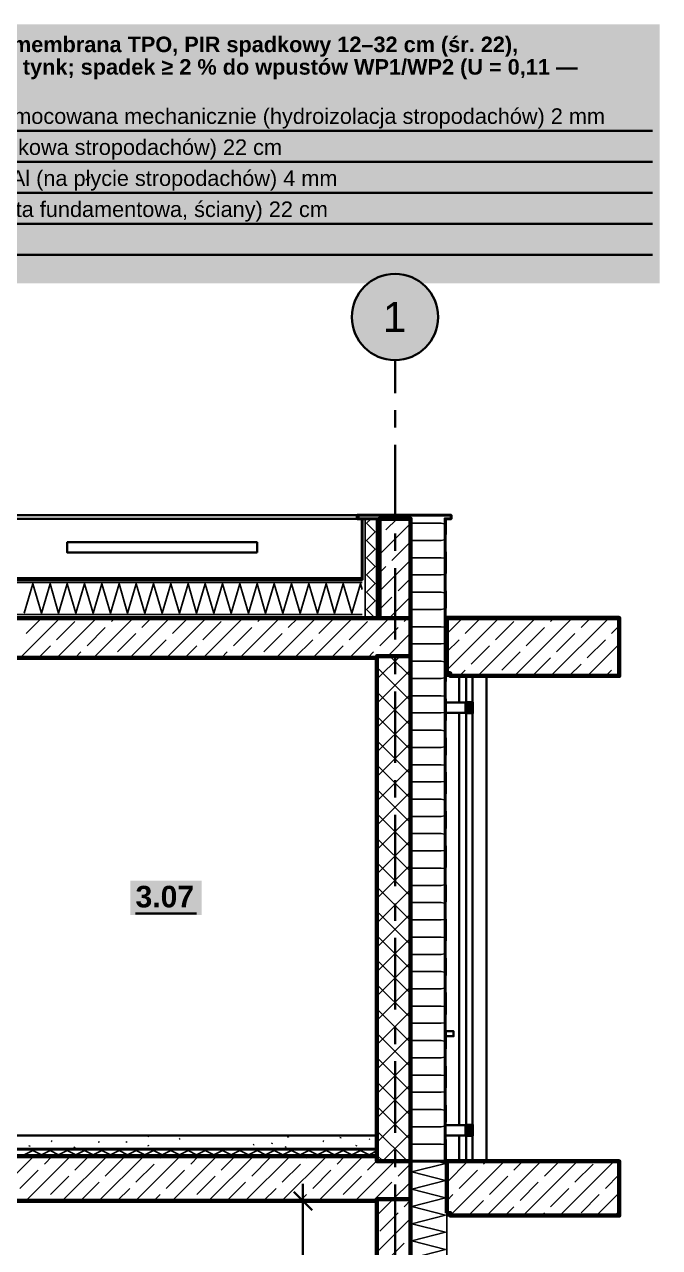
# Model space of a CAD drawing. Header units: metres. Extents: x -12.4 to 53.1, y -2.2 to 12.7.
# Drawn here: x -2.15 to 1.53, y 5.65 to 12.74 of the extents above; entities that cross this region are included whole.
import ezdxf

# ---------------------------------------------------------------- set-up
doc = ezdxf.new("R2010")
doc.units = ezdxf.units.M
for name, pattern in [('HYDRO_OKNA', [4.5, 1.5, -3]), ('KRESKOWA_3_1', [4, 3, -1]), ('PUNKTOWA', [10.5, 8.4, -1.05, 0, -1.05]), ('PUNKTOWA_KROTKA', [6.3, 4.2, -1.05, 0, -1.05])]:
    doc.linetypes.add(name, pattern=pattern)
for name, color, linetype, lineweight in [('A-IZOL-WODNA', 5, 'Continuous', 100), ('A-KRESKOWANIE', 8, 'Continuous', 18), ('A-MASKA', 7, 'Continuous', 18), ('A-OPISY', 2, 'Continuous', 25), ('A-OSIE', 1, 'PUNKTOWA', 25), ('A-POMIESZCZENIA', 2, 'Continuous', 25), ('A-SCIANY-IZOL', 4, 'Continuous', 35), ('A-SCIANY-KONSTR', 7, 'Continuous', 50), ('A-SCIANY-WYK', 8, 'Continuous', 18), ('A-STROPY', 7, 'Continuous', 50), ('A-WARSTWY', 8, 'Continuous', 25), ('A-WIDOK', 7, 'Continuous', 25), ('A-WYMIARY', 1, 'Continuous', 25), ('A-WYPELNIENIA', 9, 'Continuous', 18)]:
    doc.layers.add(name, color=color, linetype=linetype, lineweight=lineweight)
doc.styles.add('PL_ARIAL', font='arial.ttf')
doc.styles.add('PL_ARIAL_B', font='arialbd.ttf')

msp = doc.modelspace()

# ---------------------------------------------------------------- hatches: boundary and pattern name
at = {"layer": 'A-MASKA', "true_color": 0xffffff}
for points in [[(-4.1871, 12.5447), (0.9126, 12.5447), (0.9126, 12.6895), (-4.1871, 12.6895)], [(-4.1871, 12.4142), (1.276, 12.4142), (1.276, 12.559), (-4.1871, 12.559)], [(-4.1871, 12.1287), (1.451, 12.1287), (1.451, 12.2735), (-4.1871, 12.2735)], [(-4.1871, 11.9487), (-0.4949, 11.9487), (-0.4949, 12.0935), (-4.1871, 12.0935)], [(-4.1871, 11.7687), (-0.1678, 11.7687), (-0.1678, 11.9135), (-4.1871, 11.9135)], [(-4.1871, 11.5887), (-0.2305, 11.5887), (-0.2305, 11.7335), (-4.1871, 11.7335)]]:
    msp.add_hatch(color=7, dxfattribs=at).paths.add_polyline_path(points)
at = {"layer": 'A-OPISY', "true_color": 0xffffff}
msp.add_hatch(color=7, dxfattribs=at).paths.add_polyline_path([(-4.2496, 11.241), (1.5335, 11.241), (1.5335, 12.7425), (-4.2496, 12.7425)])
at = {"layer": 'A-OSIE', "true_color": 0xffffff}
msp.add_hatch(color=7, dxfattribs=at).paths.add_polyline_path([(0.25, 11.046), (0.2479, 11.0786), (0.2415, 11.1107), (0.231, 11.1417), (0.2165, 11.171), (0.1983, 11.1982), (0.1768, 11.2228), (0.1522, 11.2443), (0.125, 11.2625), (0.0957, 11.277), (0.0647, 11.2875), (0.0326, 11.2939), (0, 11.296), (-0.0326, 11.2939), (-0.0647, 11.2875), (-0.0957, 11.277), (-0.125, 11.2625), (-0.1522, 11.2443), (-0.1768, 11.2228), (-0.1983, 11.1982), (-0.2165, 11.171), (-0.231, 11.1417), (-0.2415, 11.1107), (-0.2479, 11.0786), (-0.25, 11.046), (-0.2479, 11.0134), (-0.2415, 10.9813), (-0.231, 10.9503), (-0.2165, 10.921), (-0.1983, 10.8938), (-0.1768, 10.8692), (-0.1522, 10.8477), (-0.125, 10.8295), (-0.0957, 10.815), (-0.0647, 10.8045), (-0.0326, 10.7981), (0, 10.796), (0.0326, 10.7981), (0.0647, 10.8045), (0.0957, 10.815), (0.125, 10.8295), (0.1522, 10.8477), (0.1768, 10.8692), (0.1983, 10.8938), (0.2165, 10.921), (0.231, 10.9503), (0.2415, 10.9813), (0.2479, 11.0134)])
at = {"layer": 'A-POMIESZCZENIA', "true_color": 0xffffff}
msp.add_hatch(color=7, dxfattribs=at).paths.add_polyline_path([(-1.5343, 7.5775), (-1.1207, 7.5775), (-1.1207, 7.7775), (-1.5343, 7.7775)])
at = {"layer": 'A-WYPELNIENIA', "true_color": 0x000000}
for points in [[(0.41, 8.75), (0.41, 8.81), (0.45, 8.81), (0.45, 8.75)], [(0.41, 6.3), (0.41, 6.36), (0.45, 6.36), (0.45, 6.3)]]:
    msp.add_hatch(color=7, dxfattribs=at).paths.add_polyline_path(points)

# ---------------------------------------------------------------- linework, layer by layer
at = {"layer": 'A-IZOL-WODNA', "linetype": 'PUNKTOWA_KROTKA', "lineweight": 35, "ltscale": 0.03, "flags": 128}
msp.add_lwpolyline([(0.295, 6.15), (0.295, 9.876)], dxfattribs=at)
at = {"layer": 'A-IZOL-WODNA', "lineweight": 100, "ltscale": 0.05, "true_color": 0x000000}
for points in [[(-7.45, 9.525), (-0.19, 9.525)], [(0.3, 9.301), (1.3, 9.301)], [(0.3, 6.151), (1.3, 6.151)]]:
    msp.add_lwpolyline(points, dxfattribs=at)
at = {"layer": 'A-IZOL-WODNA', "linetype": 'HYDRO_OKNA', "lineweight": 50, "ltscale": 0.05, "true_color": 0xffffff, "flags": 128}
for points in [[(-7.45, 9.525), (-0.19, 9.525)], [(0.3, 9.301), (1.3, 9.301)], [(0.3, 6.151), (1.3, 6.151)]]:
    msp.add_lwpolyline(points, dxfattribs=at)
at = {"layer": 'A-IZOL-WODNA', "linetype": 'KRESKOWA_3_1', "lineweight": 35, "ltscale": 0.05, "flags": 128}
msp.add_lwpolyline([(-7.45, 9.302), (-0.19, 9.302)], dxfattribs=at)
at = {"layer": 'A-KRESKOWANIE', "lineweight": 25, "ltscale": 0.05}
for points in [[(-0.2062, 9.876), (-0.2117, 9.8913), (-0.2117, 9.896)], [(-0.1725, 9.3), (-0.1725, 9.876)], [(-0.115, 9.3), (-0.165, 9.35), (-0.115, 9.4), (-0.165, 9.45), (-0.115, 9.5), (-0.165, 9.55), (-0.115, 9.6), (-0.165, 9.65), (-0.115, 9.7), (-0.165, 9.75), (-0.115, 9.8), (-0.165, 9.85), (-0.139, 9.876)], [(-0.1075, 9.3), (-0.1075, 9.876)], [(-0.053, 9.8111), (0.0119, 9.876)], [(-0.09, 9.6681), (0.09, 9.8481)], [(0.29, 9.8439), (0.2846, 9.847), (0.2675, 9.85), (0.09, 9.85)], [(-0.09, 9.7741), (-0.0884, 9.7758)], [(-0.0177, 9.6343), (0.0884, 9.7404)], [(0.09, 9.75), (0.2675, 9.75), (0.2846, 9.753), (0.29, 9.7561)], [(0.29, 9.6439), (0.2846, 9.647), (0.2675, 9.65), (0.09, 9.65)], [(-0.09, 9.4559), (0.09, 9.6359)], [(-0.09, 9.562), (-0.053, 9.599)], [(-7.45, 9.5065), (-0.19, 9.5065)], [(0.0177, 9.4576), (0.09, 9.5299)], [(0.09, 9.55), (0.2675, 9.55), (0.2846, 9.553), (0.29, 9.5561)], [(-2.15, 9.329), (-2.1, 9.499), (-2.05, 9.329), (-2, 9.499), (-1.95, 9.329), (-1.9, 9.499), (-1.85, 9.329), (-1.8, 9.499), (-1.75, 9.329), (-1.7, 9.499), (-1.65, 9.329), (-1.6, 9.499), (-1.55, 9.329), (-1.5, 9.499), (-1.45, 9.329), (-1.4, 9.499), (-1.35, 9.329), (-1.3, 9.499), (-1.25, 9.329), (-1.2, 9.499), (-1.15, 9.329), (-1.1, 9.499), (-1.05, 9.329), (-1, 9.499), (-0.95, 9.329), (-0.9, 9.499), (-0.85, 9.329), (-0.8, 9.499), (-0.75, 9.329), (-0.7, 9.499), (-0.65, 9.329), (-0.6, 9.499), (-0.55, 9.329), (-0.5, 9.499), (-0.45, 9.329), (-0.4, 9.499), (-0.35, 9.329), (-0.3, 9.499), (-0.25, 9.329), (-0.2, 9.499), (-0.19, 9.465)], [(0.29, 9.4439), (0.2846, 9.447), (0.2675, 9.45), (0.09, 9.45)], [(-0.09, 9.3499), (-0.0177, 9.4222)], [(-0.0338, 9.3), (0.09, 9.4238)], [(-7.45, 9.3215), (-0.19, 9.3215)], [(-2.173, 9.07), (-1.943, 9.3)], [(-2.139, 9.2101), (-2.0491, 9.3)], [(-1.9609, 9.07), (-1.7309, 9.3)], [(-1.7487, 9.07), (-1.5187, 9.3)], [(-1.644, 9.2808), (-1.6248, 9.3)], [(-1.5366, 9.07), (-1.3066, 9.3)], [(-1.4672, 9.2454), (-1.4127, 9.3)], [(-1.3245, 9.07), (-1.0945, 9.3)], [(-1.2905, 9.2101), (-1.2005, 9.3)], [(-1.1123, 9.07), (-0.8823, 9.3)], [(-0.9002, 9.07), (-0.6702, 9.3)], [(-0.7955, 9.2808), (-0.7763, 9.3)], [(-0.6881, 9.07), (-0.4581, 9.3)], [(-0.6187, 9.2454), (-0.5641, 9.3)], [(-0.4759, 9.07), (-0.2459, 9.3)], [(-0.4419, 9.2101), (-0.352, 9.3)], [(-0.2638, 9.07), (-0.0338, 9.3)], [(0.053, 9.2808), (0.0723, 9.3)], [(0.0723, 9.3), (0.09, 9.3177)], [(0.09, 9.35), (0.2675, 9.35), (0.2846, 9.353), (0.29, 9.3561)], [(0.3, 8.9974), (0.6026, 9.3)], [(0.3, 9.2095), (0.3905, 9.3)], [(0.4066, 9.2101), (0.4965, 9.3)], [(0.4797, 8.965), (0.8147, 9.3)], [(0.6919, 8.965), (1.0269, 9.3)], [(0.9016, 9.2808), (0.9208, 9.3)], [(0.904, 8.965), (1.239, 9.3)], [(1.0783, 9.2454), (1.1329, 9.3)], [(-1.9622, 9.1747), (-1.8562, 9.2808)], [(-1.7854, 9.1394), (-1.6794, 9.2454)], [(-1.1137, 9.1747), (-1.0076, 9.2808)], [(-0.9369, 9.1394), (-0.8309, 9.2454)], [(-0.2652, 9.1747), (-0.1591, 9.2808)], [(-0.0884, 9.1394), (0.0177, 9.2454)], [(0.29, 9.2439), (0.2846, 9.247), (0.2675, 9.25), (0.09, 9.25)], [(0.5834, 9.1747), (0.6894, 9.2808)], [(0.7601, 9.1394), (0.8662, 9.2454)], [(1.2551, 9.2101), (1.3, 9.255)], [(-1.6087, 9.104), (-1.5026, 9.2101)], [(-1.4305, 9.07), (-1.3258, 9.1747)], [(-0.7601, 9.104), (-0.6541, 9.2101)], [(-0.582, 9.07), (-0.4773, 9.1747)], [(-0.0417, 9.08), (0.09, 9.2117)], [(0.09, 9.15), (0.2675, 9.15), (0.2846, 9.153), (0.29, 9.1561)], [(0.3, 9.1035), (0.3712, 9.1747)], [(0.9369, 9.104), (1.043, 9.2101)], [(1.1137, 9.0686), (1.2198, 9.1747)], [(-2.0669, 9.07), (-1.9976, 9.1394)], [(-1.8548, 9.07), (-1.8208, 9.104)], [(-1.2184, 9.07), (-1.149, 9.1394)], [(-1.0063, 9.07), (-0.9723, 9.104)], [(-0.3699, 9.07), (-0.3005, 9.1394)], [(-0.1577, 9.07), (-0.1237, 9.104)], [(-0.105, 8.946), (0.029, 9.08)], [(0.09, 8.961), (-0.029, 9.08)], [(0.0884, 9.104), (0.09, 9.1056)], [(0.4419, 9.0333), (0.548, 9.1394)], [(0.6187, 8.9979), (0.7248, 9.104)], [(1.1161, 8.965), (1.3, 9.1489)], [(0.09, 8.8195), (-0.105, 9.0145)], [(0.29, 9.0439), (0.2846, 9.047), (0.2675, 9.05), (0.09, 9.05)], [(0.7979, 8.965), (0.9016, 9.0686)], [(1.01, 8.965), (1.0783, 9.0333)], [(1.2905, 9.0333), (1.3, 9.0428)], [(-0.105, 8.8045), (0.09, 8.9995)], [(0.09, 8.95), (0.2675, 8.95), (0.2846, 8.953), (0.29, 8.9561)], [(0.3737, 8.965), (0.4066, 8.9979)], [(1.2222, 8.965), (1.2551, 8.9979)], [(0.09, 8.6781), (-0.105, 8.8731)], [(-0.105, 8.6631), (0.09, 8.8581)], [(0.29, 8.8439), (0.2846, 8.847), (0.2675, 8.85), (0.09, 8.85)], [(0.09, 8.5367), (-0.105, 8.7317)], [(0.09, 8.75), (0.2675, 8.75), (0.2846, 8.753), (0.29, 8.7561)], [(-0.105, 8.5217), (0.09, 8.7167)], [(0.09, 8.3953), (-0.105, 8.5903)], [(0.29, 8.6439), (0.2846, 8.647), (0.2675, 8.65), (0.09, 8.65)], [(-0.105, 8.3803), (0.09, 8.5753)], [(0.09, 8.55), (0.2675, 8.55), (0.2846, 8.553), (0.29, 8.5561)], [(0.09, 8.2539), (-0.105, 8.4489)], [(0.29, 8.4439), (0.2846, 8.447), (0.2675, 8.45), (0.09, 8.45)], [(-0.105, 8.2389), (0.09, 8.4339)], [(0.09, 8.1124), (-0.105, 8.3074)], [(0.09, 8.35), (0.2675, 8.35), (0.2846, 8.353), (0.29, 8.3561)], [(-0.105, 8.0974), (0.09, 8.2924)], [(0.29, 8.2439), (0.2846, 8.247), (0.2675, 8.25), (0.09, 8.25)], [(0.09, 7.971), (-0.105, 8.166)], [(-0.105, 7.956), (0.09, 8.151)], [(0.09, 8.15), (0.2675, 8.15), (0.2846, 8.153), (0.29, 8.1561)], [(0.09, 7.8296), (-0.105, 8.0246)], [(0.29, 8.0439), (0.2846, 8.047), (0.2675, 8.05), (0.09, 8.05)], [(-0.105, 7.8146), (0.09, 8.0096)], [(0.09, 7.95), (0.2675, 7.95), (0.2846, 7.953), (0.29, 7.9561)], [(0.09, 7.6882), (-0.105, 7.8832)], [(-0.105, 7.6732), (0.09, 7.8682)], [(0.29, 7.8439), (0.2846, 7.847), (0.2675, 7.85), (0.09, 7.85)], [(0.09, 7.5468), (-0.105, 7.7418)], [(0.09, 7.75), (0.2675, 7.75), (0.2846, 7.753), (0.29, 7.7561)], [(-0.105, 7.5318), (0.09, 7.7268)], [(0.09, 7.4053), (-0.105, 7.6003)], [(0.29, 7.6439), (0.2846, 7.647), (0.2675, 7.65), (0.09, 7.65)], [(-0.105, 7.3903), (0.09, 7.5853)], [(0.09, 7.55), (0.2675, 7.55), (0.2846, 7.553), (0.29, 7.5561)], [(0.09, 7.2639), (-0.105, 7.4589)], [(0.29, 7.4439), (0.2846, 7.447), (0.2675, 7.45), (0.09, 7.45)], [(-0.105, 7.2489), (0.09, 7.4439)], [(0.09, 7.1225), (-0.105, 7.3175)], [(0.09, 7.35), (0.2675, 7.35), (0.2846, 7.353), (0.29, 7.3561)], [(-0.105, 7.1075), (0.09, 7.3025)], [(0.29, 7.2439), (0.2846, 7.247), (0.2675, 7.25), (0.09, 7.25)], [(0.09, 6.9811), (-0.105, 7.1761)], [(-0.105, 6.9661), (0.09, 7.1611)], [(0.09, 7.15), (0.2675, 7.15), (0.2846, 7.153), (0.29, 7.1561)], [(0.09, 6.8396), (-0.105, 7.0346)], [(0.29, 7.0439), (0.2846, 7.047), (0.2675, 7.05), (0.2675, 7.05), (0.09, 7.05)], [(-0.105, 6.8246), (0.09, 7.0196)], [(0.09, 6.95), (0.2675, 6.95), (0.2846, 6.953), (0.29, 6.9561)], [(0.09, 6.6982), (-0.105, 6.8932)], [(-0.105, 6.6832), (0.09, 6.8782)], [(0.29, 6.8439), (0.2846, 6.847), (0.2675, 6.85), (0.09, 6.85)], [(0.09, 6.5568), (-0.105, 6.7518)], [(0.09, 6.75), (0.2675, 6.75), (0.2846, 6.753), (0.29, 6.7561)], [(-0.105, 6.5418), (0.09, 6.7368)], [(0.09, 6.4154), (-0.105, 6.6104)], [(0.29, 6.6439), (0.2846, 6.647), (0.2675, 6.65), (0.09, 6.65)], [(-0.105, 6.4004), (0.09, 6.5954)], [(0.09, 6.55), (0.2675, 6.55), (0.2846, 6.553), (0.29, 6.5561)], [(0.09, 6.274), (-0.105, 6.469)], [(-0.105, 6.259), (0.09, 6.454)], [(0.29, 6.4439), (0.2846, 6.447), (0.2675, 6.45), (0.09, 6.45)], [(0.0725, 6.15), (-0.105, 6.3275)], [(-0.0725, 6.15), (0.09, 6.3125)], [(0.09, 6.35), (0.2675, 6.35), (0.2846, 6.353), (0.29, 6.3561)], [(-1.9868, 6.2638), (-1.9924, 6.2681)], [(-1.7205, 6.2604), (-1.7139, 6.2628)], [(-1.5539, 6.2593), (-1.5588, 6.2644)], [(-1.432, 6.2914), (-1.4292, 6.2979)], [(-1.4298, 6.237), (-1.4311, 6.2439)], [(-1.2521, 6.278), (-1.2459, 6.2812)], [(-0.8223, 6.2446), (-0.8158, 6.2472)], [(-0.7133, 6.251), (-0.7119, 6.2579)], [(-0.6174, 6.2872), (-0.6208, 6.2933)], [(-0.4121, 6.2648), (-0.4185, 6.2677)], [(-0.312, 6.2865), (-0.3189, 6.2875)], [(-0.2248, 6.2373), (-0.2233, 6.2441)], [(-0.1452, 6.2759), (-0.1502, 6.2808)], [(0.29, 6.2439), (0.2846, 6.247), (0.2675, 6.25), (0.09, 6.25)], [(-2.3531, 5.92), (-2.0931, 6.18)], [(-2.15, 6.1875), (-2.1, 6.2125), (-2.05, 6.1875), (-2, 6.2125), (-1.95, 6.1875), (-1.9, 6.2125), (-1.85, 6.1875), (-1.8, 6.2125), (-1.75, 6.1875), (-1.7, 6.2125), (-1.65, 6.1875), (-1.6, 6.2125), (-1.55, 6.1875), (-1.5, 6.2125), (-1.45, 6.1875), (-1.4, 6.2125), (-1.35, 6.1875), (-1.3, 6.2125), (-1.25, 6.1875), (-1.2, 6.2125), (-1.15, 6.1875), (-1.1, 6.2125), (-1.05, 6.1875), (-1, 6.2125), (-0.95, 6.1875), (-0.9, 6.2125), (-0.85, 6.1875), (-0.8, 6.2125), (-0.75, 6.1875), (-0.7, 6.2125), (-0.65, 6.1875), (-0.6, 6.2125), (-0.55, 6.1875), (-0.5, 6.2125), (-0.45, 6.1875), (-0.4, 6.2125), (-0.35, 6.1875), (-0.3, 6.2125), (-0.25, 6.1875), (-0.2, 6.2125), (-0.15, 6.1875), (-0.105, 6.21)], [(-2.141, 5.92), (-1.881, 6.18)], [(-2.1155, 6.2367), (-2.1219, 6.2394)], [(-2.0329, 6.1342), (-1.9871, 6.18)], [(-1.9289, 5.92), (-1.6689, 6.18)], [(-1.8599, 6.2284), (-1.8563, 6.2344)], [(-1.8562, 6.0988), (-1.775, 6.18)], [(-1.7168, 5.92), (-1.4568, 6.18)], [(-1.5046, 5.92), (-1.2446, 6.18)], [(-1.3612, 6.1695), (-1.3507, 6.18)], [(-1.2925, 5.92), (-1.0325, 6.18)], [(-1.1844, 6.1342), (-1.1386, 6.18)], [(-1.0804, 5.92), (-0.8204, 6.18)], [(-1.0076, 6.0988), (-0.9264, 6.18)], [(-0.8682, 5.92), (-0.6082, 6.18)], [(-0.6561, 5.92), (-0.3961, 6.18)], [(-0.6341, 6.229), (-0.6326, 6.2359)], [(-0.5127, 6.1695), (-0.5022, 6.18)], [(-0.444, 5.92), (-0.184, 6.18)], [(-0.3359, 6.1342), (-0.29, 6.18)], [(-0.0689, 6.15), (-0.105, 6.1861)], [(0.0689, 6.15), (0.09, 6.1711)], [(-1.6794, 6.0634), (-1.5733, 6.1695)], [(-1.5026, 6.0281), (-1.3965, 6.1342)], [(-0.8309, 6.0634), (-0.7248, 6.1695)], [(-0.6541, 6.0281), (-0.548, 6.1342)], [(-0.2318, 5.92), (-0.0018, 6.15)], [(-0.1591, 6.0988), (-0.105, 6.1529)], [(0.0177, 6.0634), (0.09, 6.1358)], [(0.2925, 5.338), (0.0975, 5.388), (0.2925, 5.438), (0.0975, 5.488), (0.2925, 5.538), (0.0975, 5.588), (0.2925, 5.638), (0.0975, 5.688), (0.2925, 5.738), (0.0975, 5.788), (0.2925, 5.838), (0.0975, 5.888), (0.2925, 5.938), (0.0975, 5.988), (0.2925, 6.038), (0.0975, 6.088), (0.2925, 6.138), (0.2457, 6.15)], [(0.2675, 6.15), (0.2846, 6.153), (0.29, 6.1561)], [(0.3, 6.0276), (0.4224, 6.15)], [(0.3, 6.1336), (0.3005, 6.1342)], [(0.32, 5.8354), (0.6346, 6.15)], [(0.5127, 6.1342), (0.5285, 6.15)], [(0.5317, 5.835), (0.8467, 6.15)], [(0.6894, 6.0988), (0.7406, 6.15)], [(0.7438, 5.835), (1.0588, 6.15)], [(0.8662, 6.0634), (0.9528, 6.15)], [(0.956, 5.835), (1.271, 6.15)], [(1.043, 6.0281), (1.149, 6.1342)], [(-2.1744, 5.9927), (-2.0683, 6.0988)], [(-1.9976, 5.9574), (-1.8915, 6.0634)], [(-1.3258, 5.9927), (-1.2198, 6.0988)], [(-1.149, 5.9574), (-1.043, 6.0634)], [(-0.4773, 5.9927), (-0.3712, 6.0988)], [(-0.3005, 5.9574), (-0.1945, 6.0634)], [(-0.0097, 5.93), (0.09, 6.0297)], [(0.3712, 5.9927), (0.4773, 6.0988)], [(0.548, 5.9574), (0.6541, 6.0634)], [(1.2198, 5.9927), (1.3, 6.073)], [(-1.8208, 5.922), (-1.7147, 6.0281)], [(-1.6107, 5.92), (-1.538, 5.9927)], [(-0.9723, 5.922), (-0.8662, 6.0281)], [(-0.7622, 5.92), (-0.6894, 5.9927)], [(-0.1237, 5.922), (-0.0177, 6.0281)], [(0.7248, 5.922), (0.8309, 6.0281)], [(0.9016, 5.8867), (1.0076, 5.9927)], [(1.1681, 5.835), (1.3, 5.9669)], [(-2.035, 5.92), (-2.0329, 5.922)], [(-1.3986, 5.92), (-1.3612, 5.9574)], [(-1.1864, 5.92), (-1.1844, 5.922)], [(-0.55, 5.92), (-0.5127, 5.9574)], [(-0.3379, 5.92), (-0.3359, 5.922)], [(-0.105, 5.8347), (-0.0097, 5.93)], [(0.053, 5.8867), (0.09, 5.9236)], [(0.3, 5.9215), (0.3359, 5.9574)], [(0.4256, 5.835), (0.5127, 5.922)], [(1.0783, 5.8513), (1.1844, 5.9574)], [(-0.105, 5.6226), (0.09, 5.8176)], [(-0.0884, 5.7452), (0.0177, 5.8513)], [(0.6378, 5.835), (0.6894, 5.8867)], [(0.8499, 5.835), (0.8662, 5.8513)], [(1.2742, 5.835), (1.3, 5.8608)], [(-0.053, 5.5685), (0.053, 5.6745)], [(0.0884, 5.7099), (0.09, 5.7115)]]:
    msp.add_lwpolyline(points, dxfattribs=at)
at = {"layer": 'A-OPISY', "lineweight": 35, "ltscale": 0.05}
for points in [[(-4.2096, 12.126), (1.4935, 12.126)], [(-4.2096, 11.946), (1.4935, 11.946)], [(-4.2096, 11.766), (1.4935, 11.766)], [(-4.2096, 11.586), (1.4935, 11.586)], [(-4.2096, 11.406), (1.4935, 11.406)]]:
    msp.add_lwpolyline(points, dxfattribs=at)
at = {"layer": 'A-OSIE', "linetype": 'PUNKTOWA', "lineweight": 35, "ltscale": 0.049404, "flags": 128}
msp.add_lwpolyline([(0, -1.55), (0, 10.796)], dxfattribs=at)
at = {"layer": 'A-OSIE', "linetype": 'Continuous', "lineweight": 35, "ltscale": 0.05}
msp.add_circle((0, 11.046), 0.25, dxfattribs=at)
at = {"layer": 'A-POMIESZCZENIA', "lineweight": 35, "ltscale": 0.05}
msp.add_lwpolyline([(-1.5043, 7.5875), (-1.1507, 7.5875)], dxfattribs=at)
at = {"layer": 'A-SCIANY-IZOL', "lineweight": 50, "ltscale": 0.05}
msp.add_lwpolyline([(-7.45, 9.524), (-0.19, 9.524), (-0.19, 9.524), (-0.19, 9.524), (-0.19, 9.524), (-0.19, 9.524), (-0.19, 9.524), (-0.19, 9.524), (-0.19, 9.524), (-0.19, 9.524), (-0.19, 9.524), (-0.19, 9.524), (-0.19, 9.524), (-0.19, 9.524), (-0.19, 9.524), (-0.19, 9.524), (-0.19, 9.524), (-0.19, 9.524), (-0.19, 9.876), (-0.19, 9.876), (-0.19, 9.876), (-0.09, 9.876), (-0.09, 9.876), (-0.09, 9.876), (-0.09, 9.3), (-0.09, 9.3), (-0.09, 9.3), (-0.19, 9.3), (-0.19, 9.3), (-0.19, 9.3), (-0.19, 9.304), (-0.19, 9.304), (-0.19, 9.304), (-0.19, 9.304), (-0.19, 9.304), (-0.19, 9.304), (-0.19, 9.304), (-0.19, 9.304), (-0.19, 9.304), (-0.19, 9.304), (-0.19, 9.304), (-0.19, 9.304), (-0.19, 9.304), (-0.19, 9.304), (-0.19, 9.304), (-0.19, 9.304), (-0.19, 9.304), (-7.45, 9.304)], dxfattribs=at)
for points in [[(-0.22, 9.876), (-0.22, 9.876), (-0.22, 9.896), (-0.22, 9.896), (-0.22, 9.896), (0.325, 9.896), (0.325, 9.896), (0.325, 9.896), (0.325, 9.876), (0.325, 9.876), (0.325, 9.876), (0.29, 9.876), (0.29, 9.876), (0.29, 9.876), (0.29, 9.876), (0.29, 9.876), (0.29, 9.876), (0.29, 9.876), (0.29, 9.876), (0.29, 9.876), (0.29, 9.876), (0.29, 9.876), (0.29, 9.876), (0.29, 9.876), (0.29, 9.876), (0.29, 9.876), (0.29, 9.876), (0.29, 9.876), (0.29, 6.15), (0.29, 6.15), (0.29, 6.15), (0.09, 6.15), (0.09, 6.15), (0.09, 6.15), (0.09, 9.876), (0.09, 9.876), (0.09, 9.876), (0.09, 9.876), (0.09, 9.876), (0.09, 9.876), (0.09, 9.876), (0.09, 9.876), (0.09, 9.876), (0.09, 9.876), (0.09, 9.876), (0.09, 9.876), (0.09, 9.876), (0.09, 9.876), (0.09, 9.876), (0.09, 9.876), (0.09, 9.876), (-0.22, 9.876)], [(-2.55, 6.18), (-2.55, 6.18), (-2.55, 6.22), (-2.55, 6.22), (-2.55, 6.22), (-0.105, 6.22), (-0.105, 6.22), (-0.105, 6.22), (-0.105, 6.18), (-0.105, 6.18), (-0.105, 6.18), (-2.55, 6.18)]]:
    msp.add_lwpolyline(points, close=True, dxfattribs=at)
at = {"layer": 'A-SCIANY-KONSTR', "lineweight": 70, "ltscale": 0.05}
for points in [[(-0.09, 9.3), (-0.09, 9.3), (-0.09, 9.876), (-0.09, 9.876), (-0.09, 9.876), (0.09, 9.876), (0.09, 9.876), (0.09, 9.876), (0.09, 9.3), (0.09, 9.3), (0.09, 9.3), (-0.09, 9.3)], [(-0.105, 6.15), (-0.105, 6.15), (-0.105, 9.08), (-0.105, 9.08), (-0.105, 9.08), (-0.105, 9.08), (0.09, 9.08), (0.09, 9.08), (0.09, 9.08), (0.09, 9.08), (0.09, 6.15), (0.09, 6.15), (0.09, 6.15), (-0.105, 6.15)]]:
    msp.add_lwpolyline(points, close=True, dxfattribs=at)
at = {"layer": 'A-SCIANY-KONSTR', "lineweight": 50, "ltscale": 0.05}
for points in [[(0.41, 8.75), (0.41, 8.75), (0.41, 8.81), (0.41, 8.81), (0.41, 8.81), (0.45, 8.81), (0.45, 8.81), (0.45, 8.81), (0.45, 8.75), (0.45, 8.75), (0.45, 8.75), (0.41, 8.75)], [(0.41, 6.3), (0.41, 6.3), (0.41, 6.36), (0.41, 6.36), (0.41, 6.36), (0.45, 6.36), (0.45, 6.36), (0.45, 6.36), (0.45, 6.3), (0.45, 6.3), (0.45, 6.3), (0.41, 6.3)]]:
    msp.add_lwpolyline(points, close=True, dxfattribs=at)
at = {"layer": 'A-SCIANY-KONSTR', "lineweight": 70, "ltscale": 0.05}
msp.add_lwpolyline([(-0.105, 5.35), (-0.105, 5.93), (-0.105, 5.93), (-0.105, 5.93), (-0.105, 5.93), (-0.105, 5.93), (0.09, 5.93), (0.09, 5.93), (0.09, 5.93), (0.09, 5.93), (0.09, 5.93), (0.09, 5.35)], dxfattribs=at)
at = {"layer": 'A-SCIANY-WYK', "lineweight": 25, "ltscale": 0.05}
msp.add_lwpolyline([(0.09, 5.35), (0.09, 6.15), (0.09, 6.15), (0.09, 6.15), (0.09, 6.15), (0.09, 6.15), (0.3, 6.15), (0.3, 6.15), (0.3, 6.15), (0.3, 6.15), (0.3, 6.15), (0.3, 5.338)], dxfattribs=at)
at = {"layer": 'A-STROPY', "lineweight": 70, "ltscale": 0.05}
for points in [[(-7.45, 9.3), (0.09, 9.3), (0.09, 9.3), (0.09, 9.3), (0.09, 9.3), (0.09, 9.08), (0.09, 9.08), (0.09, 9.08), (0.09, 9.08), (-0.105, 9.08), (-0.105, 9.08), (-0.105, 9.08), (-0.105, 9.08), (-0.105, 9.08), (-0.105, 9.08), (-0.105, 9.08), (-0.105, 9.08), (-0.105, 9.08), (-0.105, 9.08), (-0.105, 9.08), (-0.105, 9.08), (-0.105, 9.08), (-0.105, 9.08), (-0.105, 9.08), (-0.105, 9.08), (-0.105, 9.08), (-0.105, 9.07), (-0.105, 9.07), (-0.105, 9.07), (-0.105, 9.07), (-2.55, 9.07)], [(-2.55, 6.18), (-0.105, 6.18), (-0.105, 6.18), (-0.105, 6.18), (-0.105, 6.15), (-0.105, 6.15), (-0.105, 6.15), (-0.105, 6.15), (-0.105, 6.15), (-0.105, 6.15), (-0.105, 6.15), (-0.105, 6.15), (-0.105, 6.15), (-0.105, 6.15), (-0.105, 6.15), (-0.105, 6.15), (-0.105, 6.15), (-0.105, 6.15), (-0.105, 6.15), (-0.105, 6.15), (-0.105, 6.15), (0.09, 6.15), (0.09, 6.15), (0.09, 6.15), (0.09, 5.93), (0.09, 5.93), (0.09, 5.93), (-0.105, 5.93), (-0.105, 5.93), (-0.105, 5.93), (-0.105, 5.93), (-0.105, 5.93), (-0.105, 5.93), (-0.105, 5.93), (-0.105, 5.93), (-0.105, 5.93), (-0.105, 5.93), (-0.105, 5.93), (-0.105, 5.93), (-0.105, 5.93), (-0.105, 5.93), (-0.105, 5.93), (-0.105, 5.93), (-0.105, 5.93), (-0.105, 5.92), (-0.105, 5.92), (-0.105, 5.92), (-3.675, 5.92)]]:
    msp.add_lwpolyline(points, dxfattribs=at)
for points in [[(0.3, 8.98), (0.3, 8.98), (0.3, 9.3), (0.3, 9.3), (0.3, 9.3), (0.3, 9.3), (1.3, 9.3), (1.3, 9.3), (1.3, 9.3), (1.3, 9.3), (1.3, 9.3), (1.3, 8.965), (1.3, 8.965), (1.3, 8.965), (1.3, 8.965), (0.32, 8.965), (0.32, 8.965), (0.32, 8.965), (0.32, 8.965), (0.32, 8.98), (0.32, 8.98), (0.32, 8.98), (0.32, 8.98), (0.32, 8.98), (0.32, 8.98), (0.32, 8.98), (0.32, 8.98), (0.32, 8.98), (0.32, 8.98), (0.32, 8.98), (0.32, 8.98), (0.32, 8.98), (0.32, 8.98), (0.32, 8.98), (0.32, 8.98), (0.32, 8.98), (0.3, 8.98), (0.3, 8.98)], [(0.3, 5.85), (0.3, 5.85), (0.3, 5.85), (0.3, 6.15), (0.3, 6.15), (0.3, 6.15), (1.3, 6.15), (1.3, 6.15), (1.3, 6.15), (1.3, 6.15), (1.3, 5.835), (1.3, 5.835), (1.3, 5.835), (0.32, 5.835), (0.32, 5.835), (0.32, 5.835), (0.32, 5.835), (0.32, 5.85), (0.32, 5.85), (0.32, 5.85), (0.32, 5.85), (0.32, 5.85), (0.32, 5.85), (0.32, 5.85), (0.32, 5.85), (0.32, 5.85), (0.32, 5.85), (0.32, 5.85), (0.32, 5.85), (0.32, 5.85), (0.32, 5.85), (0.32, 5.85), (0.32, 5.85), (0.32, 5.85), (0.3, 5.85)]]:
    msp.add_lwpolyline(points, close=True, dxfattribs=at)
at = {"layer": 'A-WARSTWY', "lineweight": 35, "ltscale": 0.05}
msp.add_lwpolyline([(-2.55, 6.3), (-2.55, 6.3), (-2.55, 6.3), (-0.105, 6.3), (-0.105, 6.3), (-0.105, 6.3), (-0.105, 6.22), (-0.105, 6.22), (-0.105, 6.22), (-2.55, 6.22), (-2.55, 6.22), (-2.55, 6.22), (-2.55, 6.22), (-2.55, 6.3)], close=True, dxfattribs=at)
at = {"layer": 'A-WIDOK', "lineweight": 35, "ltscale": 0.05}
for points in [[(-4.9046, 9.896), (-0.2204, 9.896)], [(-0.2204, 9.876), (-4.9046, 9.876)], [(-0.8, 9.68), (-1.9, 9.68), (-1.9, 9.74), (-0.8, 9.74), (-0.8, 9.68)], [(0.3196, 8.965), (0.3004, 8.965)], [(0.3725, 8.8104), (0.3725, 8.96), (0.4125, 8.96), (0.4125, 8.8104)], [(0.45, 8.8104), (0.45, 8.96), (0.53, 8.96), (0.53, 6.1524)], [(0.3004, 8.81), (0.4096, 8.81)], [(0.4096, 8.75), (0.3004, 8.75)], [(0.3725, 6.3604), (0.3725, 8.7496)], [(0.4125, 8.7496), (0.4125, 6.3604)], [(0.45, 6.3604), (0.45, 8.7496)], [(0.3004, 6.904), (0.34, 6.904), (0.34, 6.875), (0.3004, 6.875)], [(0.3004, 6.36), (0.4096, 6.36)], [(0.4096, 6.3), (0.3004, 6.3)], [(0.3725, 6.1524), (0.3725, 6.2996)], [(0.4125, 6.2996), (0.4125, 6.1524)], [(0.45, 6.1524), (0.45, 6.2996)], [(0.3196, 5.835), (0.3004, 5.835)]]:
    msp.add_lwpolyline(points, dxfattribs=at)
at = {"layer": 'A-WYMIARY', "lineweight": 35, "ltscale": 0.05}
for points in [[(-0.4804, 5.867), (-0.5864, 5.973)], [(-0.5334, 3.05), (-0.5334, 6.02)], [(-0.4334, 5.92), (-0.6334, 5.92)]]:
    msp.add_lwpolyline(points, dxfattribs=at)

# ---------------------------------------------------------------- texts
at = {"layer": 'A-OPISY'}
for s, style, p in [('SD1 — Stropodach bryły A (P2): membrana TPO, PIR spadkowy 12–32 cm (śr. 22),', 'PL_ARIAL_B', (-4.1696, 12.582)), ('paroizolacja z Al, płyta ŻB 22 cm, tynk; spadek ≥ 2 % do wpustów WP1/WP2 (U = 0,11 —', 'PL_ARIAL_B', (-4.1696, 12.4515)), ('Membrana dachowa TPO 1,5 mm, mocowana mechanicznie (hydroizolacja stropodachów) 2 mm', 'PL_ARIAL', (-4.1696, 12.166)), ('Płyty PIR z okładziną (izolacja spadkowa stropodachów) 22 cm', 'PL_ARIAL', (-4.1696, 11.986)), ('Paroizolacja bitumiczna z wkładką Al (na płycie stropodachów) 4 mm', 'PL_ARIAL', (-4.1696, 11.806)), ('Żelbet C25/30, B500SP (stropy, płyta fundamentowa, ściany) 22 cm', 'PL_ARIAL', (-4.1696, 11.626))]:
    msp.add_text(s, height=0.09, dxfattribs=dict(at, style=style)).set_placement(p)
at = {"layer": 'A-OSIE', "style": 'PL_ARIAL'}
msp.add_text('1', height=0.175, dxfattribs=at).set_placement((-0.0707, 10.9585))
at = {"layer": 'A-POMIESZCZENIA', "style": 'PL_ARIAL_B'}
msp.add_text('3.07', height=0.125, dxfattribs=at).set_placement((-1.5043, 7.6225))

doc.saveas('drawing.dxf')
